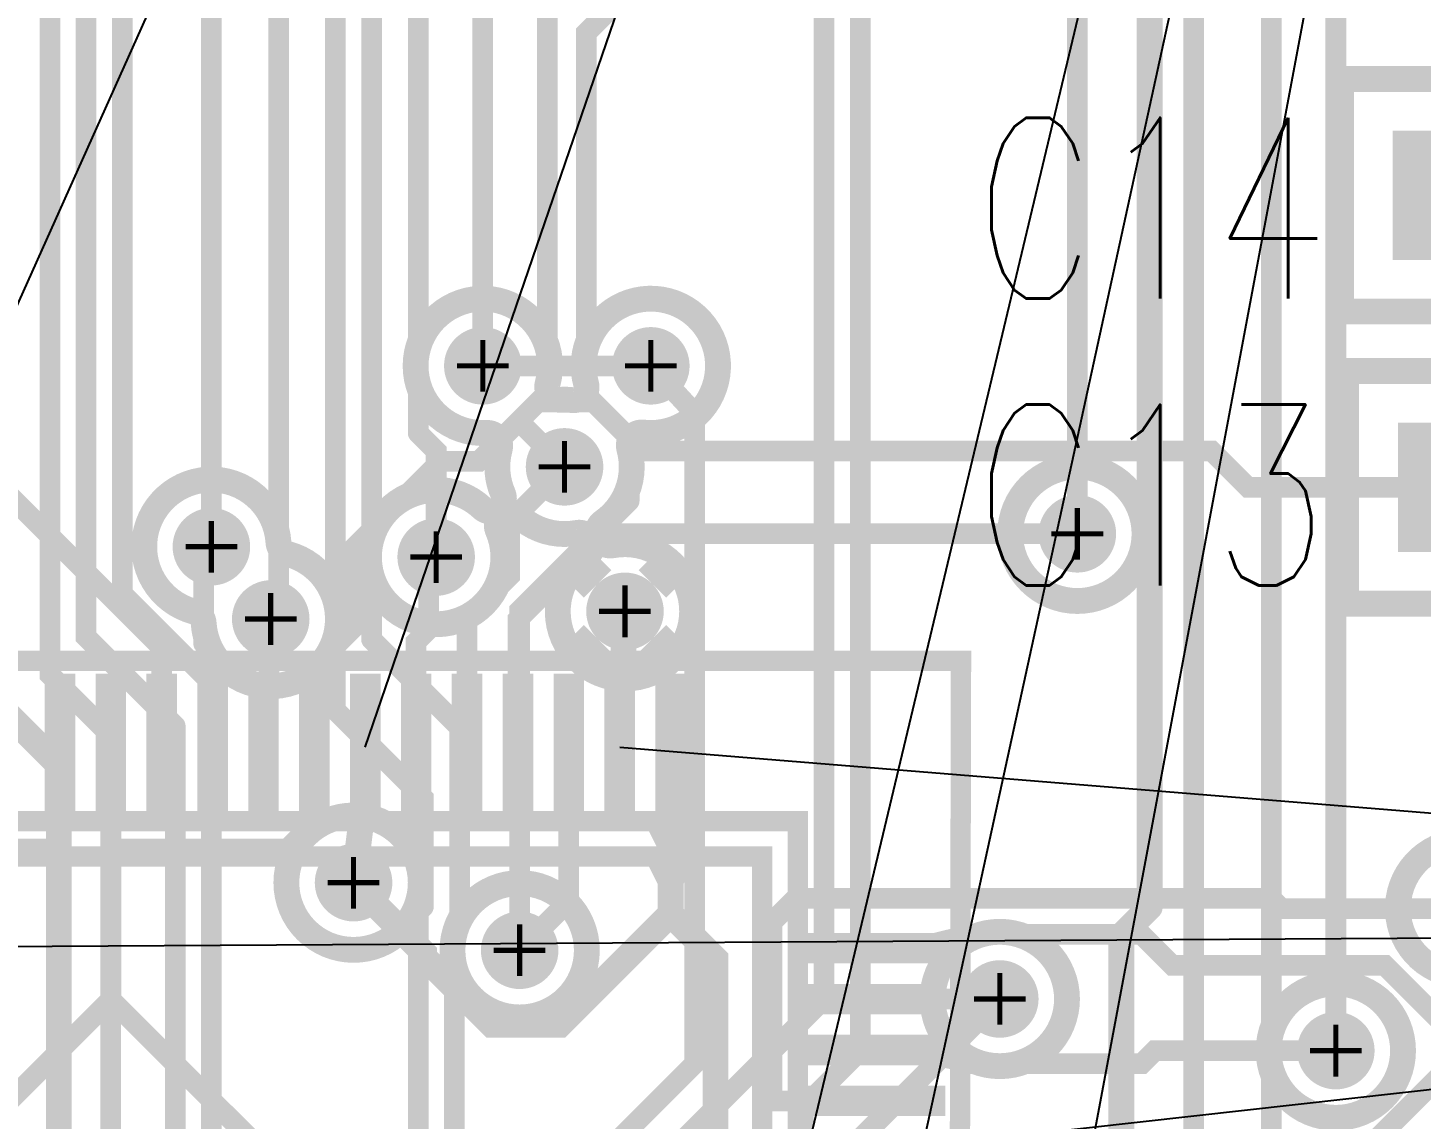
# Model space of a CAD drawing. Extents: x 17995 to 21002, y 17295 to 24095.
# Drawn here: x 18659 to 19198, y 18558 to 18981 of the extents above; entities that cross this region are included whole.
import ezdxf

# ---------------------------------------------------------------- set-up
doc = ezdxf.new("R2010")
doc.units = 0
for name, pattern in [('SIG_1', [2, 1, 1]), ('SIG_101', [2, 1, 1]), ('SIG_102', [2, 1, 1]), ('SIG_16', [2, 1, 1]), ('SIG_18', [2, 1, 1]), ('SIG_24', [2, 1, 1]), ('SIG_25', [2, 1, 1]), ('SIG_64', [2, 1, 1]), ('SIG_65', [2, 1, 1]), ('SIG_66', [2, 1, 1]), ('SIG_73', [2, 1, 1]), ('SIG_74', [2, 1, 1]), ('SIG_75', [2, 1, 1]), ('SIG_76', [2, 1, 1]), ('SIG_81', [2, 1, 1]), ('SIG_82', [2, 1, 1]), ('SIG_83', [2, 1, 1]), ('SIG_84', [2, 1, 1]), ('SIG_85', [2, 1, 1]), ('SIG_86', [2, 1, 1]), ('SIG_87', [2, 1, 1]), ('SIG_88', [2, 1, 1]), ('SIG_89', [2, 1, 1]), ('SIG_90', [2, 1, 1]), ('SIG_93', [2, 1, 1]), ('SIG_94', [2, 1, 1]), ('SIG_99', [2, 1, 1])]:
    doc.linetypes.add(name, pattern=pattern)
for name, color, linetype in [('DRIL_NPLTE_THRU_01', 176, 'CONTINUOUS'), ('DRIL_NPLTE_THRU_02', 96, 'CONTINUOUS'), ('DRIL_NPLTE_THRU_04', 16, 'CONTINUOUS'), ('DRIL_PLTE_THRU_01', 176, 'CONTINUOUS'), ('DRIL_PLTE_THRU_02', 96, 'CONTINUOUS'), ('DRIL_PLTE_THRU_04', 16, 'CONTINUOUS'), ('DRIL_SYMBOL', 183, 'CONTINUOUS'), ('LINK_00', 254, 'CONTINUOUS'), ('PADS_BOT', 1, 'CONTINUOUS'), ('PADS_INNER', 5, 'CONTINUOUS'), ('PADS_TOP', 5, 'CONTINUOUS'), ('PADS_XR_21', 176, 'CONTINUOUS'), ('PADS_XR_23', 183, 'CONTINUOUS'), ('PADS_XR_25', 253, 'CONTINUOUS'), ('PART_NAME_01', 254, 'CONTINUOUS'), ('PART_NAME_26', 254, 'CONTINUOUS'), ('PART_TOP_2DLINE_00', 254, 'CONTINUOUS'), ('PART_TOP_2DLINE_20', 6, 'CONTINUOUS'), ('PART_TOP_2DLINE_26', 254, 'CONTINUOUS'), ('PART_TOP_2DLINE_27', 43, 'CONTINUOUS'), ('POUR_VIATHERM_02', 3, 'CONTINUOUS'), ('POUR_VOID_02', 3, 'CONTINUOUS'), ('TRACE_01', 5, 'CONTINUOUS'), ('TRACE_04', 1, 'CONTINUOUS'), ('VIAPTS', 254, 'CONTINUOUS')]:
    doc.layers.add(name, color=color, linetype=linetype)
doc.styles.add('W10', font='simplex', dxfattribs={"width": 0.75})

# ---------------------------------------------------------------- blocks, each defined once
blk = doc.blocks.new('POUR_VOID_730')
at = {"layer": 'POUR_VOID_02', "const_width": 10}
blk.add_lwpolyline([(897.06, 824.17, 0.531697), (891.68, 817.86, -0.067756), (892.62, 810.91, -0.245245), (881.49, 789.58, 0.245245), (879.35, 785.48, 0.468965), (885.26, 780.56, -9.364134), (875.13, 776.33, 0.245245), (877.27, 780.43, 0.468965), (871.36, 785.35, -0.238606), (848.83, 791.95, 0.813917), (840.82, 786.32, -9.747819), (834.75, 794.96, 0.813917), (842.76, 800.59, -0.102413), (840.62, 810.91, -0.066481), (841.53, 817.73, 0.511584), (836.43, 824.04, -0.430458), (809, 850, -1.000001), (861, 850, -0.066481), (860.09, 843.18, 0.511583), (865.19, 836.87, -0.042142), (869.56, 836.75, 0.531698), (874.95, 843.05, -0.067756), (874, 850, -2.621938)], format="xyb", close=True, dxfattribs=at)
blk = doc.blocks.new('POUR_VOID_729')
at = {"layer": 'POUR_VOID_02', "const_width": 10}
blk.add_lwpolyline([(823.25, 623.85, 1), (875.25, 623.85, 1)], format="xyb", close=True, dxfattribs=at)
blk = doc.blocks.new('POUR_VOID_570')
at = {"layer": 'POUR_VOID_02', "const_width": 10}
blk.add_lwpolyline([(727.01, 750.37, 0.321957), (723.31, 754.88, -1.949659), (755.95, 781.68, 0.321957), (759.65, 777.17, -1.949659)], format="xyb", close=True, dxfattribs=at)
blk = doc.blocks.new('POUR_VOID_557')
at = {"layer": 'POUR_VOID_02', "const_width": 10}
blk.add_lwpolyline([(759, 650, 1), (811, 650, 1)], format="xyb", close=True, dxfattribs=at)
blk = doc.blocks.new('POUR_VOID_548')
at = {"layer": 'POUR_VOID_02', "const_width": 10}
blk.add_lwpolyline([(1039, 785, 1), (1091, 785, 1)], format="xyb", close=True, dxfattribs=at)
blk = doc.blocks.new('POUR_VOID_547')
at = {"layer": 'POUR_VOID_02', "const_width": 10}
blk.add_lwpolyline([(1009, 605, 1), (1061, 605, 1)], format="xyb", close=True, dxfattribs=at)
blk = doc.blocks.new('POUR_VOID_478')
at = {"layer": 'POUR_VOID_02', "const_width": 10}
blk.add_lwpolyline([(1139, 585, 1), (1191, 585, 1)], format="xyb", close=True, dxfattribs=at)
blk = doc.blocks.new('POUR_VOID_470')
at = {"layer": 'POUR_VOID_02', "const_width": 10}
blk.add_lwpolyline([(1280.95, 623.59, 0.365135), (1276.8, 618.67, 0.303939), (1279.9, 614.04, -5.886813), (1262.75, 614.97, 0.752598), (1262.73, 624.58, -0.108257), (1247.28, 632.9, 0.521103), (1239.34, 630.86, -2.557914), (1226.05, 663.53, 0.521104), (1233.16, 667.62, -2.031674)], format="xyb", close=True, dxfattribs=at)
blk = doc.blocks.new('POUR_OUTLINE_404')
for name in ['POUR_VOID_730', 'POUR_VOID_548', 'POUR_VOID_570', 'POUR_VOID_470', 'POUR_VOID_557', 'POUR_VOID_729', 'POUR_VOID_547', 'POUR_VOID_478']:
    blk.add_blockref(name, (0, 0))
blk = doc.blocks.new('POUR_VIATHERM_834')
at = {"layer": 'POUR_VIATHERM_02', "const_width": 15}
for points in [[(871.62, 773.38), (879.39, 765.61)], [(908.38, 773.38), (900.61, 765.61)], [(871.62, 736.62), (879.39, 744.39)], [(908.38, 736.62), (900.61, 744.39)]]:
    blk.add_lwpolyline(points, dxfattribs=at)
blk = doc.blocks.new('POUR_HEADER_0')
for name in ['POUR_OUTLINE_404', 'POUR_VIATHERM_834']:
    blk.add_blockref(name, (-20, -5683))
blk = doc.blocks.new('SMOOTH_7$874015748')
at = {"const_width": 3.94}
blk.add_lwpolyline([(-1.97, 0, 1), (1.97, 0, 1)], format="xyb", close=True, dxfattribs=at)
blk = doc.blocks.new('PART_BODY_TOP_14')
at = {"layer": 'PART_TOP_2DLINE_20', "const_width": 7.87}
blk.add_lwpolyline([(151.14, 198.86), (670, 198.86), (668.86, -318.86), (151.14, -318.86)], close=True, dxfattribs=at)
at = {"layer": 'PART_TOP_2DLINE_26', "const_width": 7.87}
blk.add_lwpolyline([(226.93, -243.07), (593.07, -243.07), (593.07, 123.07), (563.54, 123.07), (557.64, 111.26), (551.73, 123.07), (226.93, 123.07)], close=True, dxfattribs=at)
at = {"layer": 'PART_TOP_2DLINE_27', "const_width": 7.87}
blk.add_lwpolyline([(213.15, -256.85), (606.85, -256.85), (606.85, 136.85), (563.54, 136.85), (557.64, 125.04), (551.73, 136.85), (213.15, 136.85)], close=True, dxfattribs=at)
at = {"layer": 'PART_TOP_2DLINE_20'}
blk.add_blockref('SMOOTH_7$874015748', (670, 198.86), dxfattribs=at)
at = {"layer": 'PART_TOP_2DLINE_26'}
for p in [(551.73, 123.07), (563.54, 123.07), (593.07, 123.07), (557.64, 111.26)]:
    blk.add_blockref('SMOOTH_7$874015748', p, dxfattribs=at)
at = {"layer": 'PART_TOP_2DLINE_27'}
for p in [(551.73, 136.85), (563.54, 136.85), (606.85, 136.85), (557.64, 125.04)]:
    blk.add_blockref('SMOOTH_7$874015748', p, dxfattribs=at)
blk = doc.blocks.new('DRIL_HOLE_0')
blk.add_lwpolyline([(0, 0, 1), (0, 0, 1)], format="xyb", close=True)
blk = doc.blocks.new('PAD_0')
blk.add_lwpolyline([(0, 0, 1), (0, 0, 1)], format="xyb", close=True)
blk = doc.blocks.new('PAD_1')
at = {"const_width": 11.81}
blk.add_lwpolyline([(-28.54, 0), (28.54, 0)], dxfattribs=at)
blk = doc.blocks.new('STK_TOP_11')
at = {"layer": 'DRIL_NPLTE_THRU_01'}
blk.add_blockref('DRIL_HOLE_0', (0, 0), dxfattribs=at)
at = {"layer": 'DRIL_NPLTE_THRU_02'}
blk.add_blockref('DRIL_HOLE_0', (0, 0), dxfattribs=at)
at = {"layer": 'DRIL_NPLTE_THRU_04'}
blk.add_blockref('DRIL_HOLE_0', (0, 0), dxfattribs=at)
at = {"layer": 'PADS_BOT'}
blk.add_blockref('PAD_0', (0, 0), dxfattribs=at)
at = {"layer": 'PADS_INNER'}
blk.add_blockref('PAD_0', (0, 0), dxfattribs=at)
at = {"layer": 'PADS_TOP', "rotation": 90}
blk.add_blockref('PAD_1', (0, 0), dxfattribs=at)
at = {"layer": 'PADS_XR_21', "rotation": 90}
blk.add_blockref('PAD_1', (0, 0), dxfattribs=at)
at = {"layer": 'PADS_XR_23', "rotation": 90}
blk.add_blockref('PAD_1', (0, 0), dxfattribs=at)
blk = doc.blocks.new('STK_TOP_12')
at = {"layer": 'DRIL_NPLTE_THRU_01'}
blk.add_blockref('DRIL_HOLE_0', (0, 0), dxfattribs=at)
at = {"layer": 'DRIL_NPLTE_THRU_02'}
blk.add_blockref('DRIL_HOLE_0', (0, 0), dxfattribs=at)
at = {"layer": 'DRIL_NPLTE_THRU_04'}
blk.add_blockref('DRIL_HOLE_0', (0, 0), dxfattribs=at)
at = {"layer": 'PADS_BOT'}
blk.add_blockref('PAD_0', (0, 0), dxfattribs=at)
at = {"layer": 'PADS_INNER'}
blk.add_blockref('PAD_0', (0, 0), dxfattribs=at)
at = {"layer": 'PADS_TOP'}
blk.add_blockref('PAD_1', (0, 0), dxfattribs=at)
at = {"layer": 'PADS_XR_21'}
blk.add_blockref('PAD_1', (0, 0), dxfattribs=at)
at = {"layer": 'PADS_XR_23'}
blk.add_blockref('PAD_1', (0, 0), dxfattribs=at)
blk = doc.blocks.new('SYM_TOP_15')
for name, p in [('PART_BODY_TOP_14', (0, 0)), ('STK_TOP_11', (321.42, 165.39)), ('STK_TOP_11', (341.1, 165.39)), ('STK_TOP_11', (360.79, 165.39)), ('STK_TOP_11', (380.47, 165.39)), ('STK_TOP_11', (400.16, 165.39)), ('STK_TOP_11', (419.84, 165.39)), ('STK_TOP_11', (439.53, 165.39)), ('STK_TOP_11', (459.21, 165.39)), ('STK_TOP_11', (478.9, 165.39)), ('STK_TOP_11', (498.58, 165.39)), ('STK_TOP_11', (518.27, 165.39)), ('STK_TOP_11', (537.95, 165.39)), ('STK_TOP_11', (557.64, 165.39)), ('STK_TOP_12', (635.39, 87.64)), ('STK_TOP_12', (635.39, 67.95)), ('STK_TOP_12', (635.39, 48.27)), ('STK_TOP_12', (635.39, 28.58))]:
    blk.add_blockref(name, p)
blk = doc.blocks.new('PART_TOP_0')
blk.add_blockref('SYM_TOP_15', (0, 0))
blk = doc.blocks.new('SMOOTH_10')
at = {"const_width": 5}
blk.add_lwpolyline([(-2.5, 0, 1), (2.5, 0, 1)], format="xyb", close=True, dxfattribs=at)
blk = doc.blocks.new('PART_BODY_TOP_1')
at = {"layer": 'PART_TOP_2DLINE_26', "const_width": 10}
for points in [[(-15, 45), (-95, 45), (-95, -45), (-15, -45)], [(15, 45), (95, 45), (95, -45), (15, -45)]]:
    blk.add_lwpolyline(points, dxfattribs=at)
at = {"layer": 'PART_TOP_2DLINE_26'}
for p in [(-95, 45), (-15, 45), (15, 45), (95, 45), (-95, -45), (-15, -45), (15, -45), (95, -45)]:
    blk.add_blockref('SMOOTH_10', p, dxfattribs=at)
blk = doc.blocks.new('PAD_4')
at = {"const_width": 50}
blk.add_lwpolyline([(-30, 0), (30, 0)], dxfattribs=at)
blk = doc.blocks.new('STK_TOP_4')
at = {"layer": 'DRIL_PLTE_THRU_01'}
blk.add_blockref('DRIL_HOLE_0', (0, 0), dxfattribs=at)
at = {"layer": 'DRIL_PLTE_THRU_02'}
blk.add_blockref('DRIL_HOLE_0', (0, 0), dxfattribs=at)
at = {"layer": 'DRIL_PLTE_THRU_04'}
blk.add_blockref('DRIL_HOLE_0', (0, 0), dxfattribs=at)
at = {"layer": 'PADS_BOT'}
blk.add_blockref('PAD_0', (0, 0), dxfattribs=at)
at = {"layer": 'PADS_INNER'}
blk.add_blockref('PAD_0', (0, 0), dxfattribs=at)
at = {"layer": 'PADS_TOP'}
blk.add_blockref('PAD_4', (0, 0), dxfattribs=at)
blk = doc.blocks.new('SYM_TOP_3')
for name, p in [('PART_BODY_TOP_1', (0, 0)), ('STK_TOP_4', (-45, 0)), ('STK_TOP_4', (45, 0))]:
    blk.add_blockref(name, p)
blk = doc.blocks.new('PART_TOP_17')
blk.add_blockref('SYM_TOP_3', (0, 0))
at = {"layer": 'PART_NAME_26', "style": 'W10', "width": 0.75}
blk.add_text('C13', height=70, dxfattribs=at).set_placement((-239, -38))
blk = doc.blocks.new('PART_TOP_33')
blk.add_blockref('SYM_TOP_3', (0, 0))
at = {"layer": 'PART_NAME_26', "style": 'W10', "width": 0.75}
blk.add_text('C14', height=70, dxfattribs=at).set_placement((-237, -40))
blk = doc.blocks.new('PART_BODY_TOP_16')
at = {"layer": 'PART_TOP_2DLINE_00', "const_width": 10}
blk.add_lwpolyline([(100, -50), (100, 50), (400, 50), (400, -50)], close=True, dxfattribs=at)
for points in [[(100, 0), (50, 0)], [(400, 0), (450, 0)]]:
    blk.add_lwpolyline(points, dxfattribs=at)
at = {"layer": 'PART_TOP_2DLINE_00'}
for p in [(100, 50), (400, 50), (50, 0), (100, 0), (400, 0), (450, 0), (100, -50), (400, -50)]:
    blk.add_blockref('SMOOTH_10', p, dxfattribs=at)
blk = doc.blocks.new('DRIL_SYMBOL_37')
at = {"layer": 'DRIL_SYMBOL', "const_width": 2}
for points in [[(0, -10), (0, 10)], [(-10, 0), (10, 0)]]:
    blk.add_lwpolyline(points, dxfattribs=at)
blk = doc.blocks.new('DRIL_HOLE_37')
at = {"const_width": 18.5}
blk.add_lwpolyline([(-9.25, 0, 1), (9.25, 0, 1)], format="xyb", close=True, dxfattribs=at)
blk.add_blockref('DRIL_SYMBOL_37', (0, 0))
blk = doc.blocks.new('PAD_2')
at = {"const_width": 30}
blk.add_lwpolyline([(0, -15, 1), (0, 15, 1)], format="xyb", close=True, dxfattribs=at)
blk = doc.blocks.new('PAD_9')
at = {"const_width": 40}
blk.add_lwpolyline([(0, -20, 1), (0, 20, 1)], format="xyb", close=True, dxfattribs=at)
blk = doc.blocks.new('STK_TOP_5')
at = {"layer": 'DRIL_PLTE_THRU_01'}
blk.add_blockref('DRIL_HOLE_37', (0, 0), dxfattribs=at)
at = {"layer": 'DRIL_PLTE_THRU_02'}
blk.add_blockref('DRIL_HOLE_37', (0, 0), dxfattribs=at)
at = {"layer": 'DRIL_PLTE_THRU_04'}
blk.add_blockref('DRIL_HOLE_37', (0, 0), dxfattribs=at)
at = {"layer": 'PADS_BOT'}
blk.add_blockref('PAD_2', (0, 0), dxfattribs=at)
at = {"layer": 'PADS_INNER'}
blk.add_blockref('PAD_2', (0, 0), dxfattribs=at)
at = {"layer": 'PADS_TOP'}
blk.add_blockref('PAD_2', (0, 0), dxfattribs=at)
at = {"layer": 'PADS_XR_25'}
blk.add_blockref('PAD_9', (0, 0), dxfattribs=at)
blk = doc.blocks.new('SYM_TOP_18')
for name, p in [('PART_BODY_TOP_16', (0, 0)), ('STK_TOP_5', (0, 0)), ('STK_TOP_5', (500, 0))]:
    blk.add_blockref(name, p)
blk = doc.blocks.new('PART_TOP_36')
blk.add_blockref('SYM_TOP_18', (0, 0))
at = {"layer": 'PART_NAME_01', "style": 'W10', "width": 0.75}
blk.add_text('L1', height=70, dxfattribs=at).set_placement((230, 108))
blk = doc.blocks.new('TRACE_484')
at = {"layer": 'TRACE_01', "linetype": 'SIG_1', "const_width": 10}
blk.add_lwpolyline([(18887.95, 18702.39), (18887.95, 18702.89), (18890, 18755)], dxfattribs=at)
at = {"layer": 'TRACE_01'}
for p in [(18890, 18755), (18887.95, 18702.89), (18887.95, 18702.39)]:
    blk.add_blockref('SMOOTH_10', p, dxfattribs=at)
blk = doc.blocks.new('SMOOTH_8')
at = {"const_width": 4}
blk.add_lwpolyline([(-2, 0, 1), (2, 0, 1)], format="xyb", close=True, dxfattribs=at)
blk = doc.blocks.new('TRACE_256')
at = {"layer": 'TRACE_01', "linetype": 'SIG_16', "const_width": 8}
blk.add_lwpolyline([(18094, 19151), (18300.72, 19151), (18710.79, 18740.94), (18710.79, 18702.39)], dxfattribs=at)
at = {"layer": 'TRACE_01'}
for p in [(18710.79, 18740.94), (18710.79, 18702.39)]:
    blk.add_blockref('SMOOTH_8', p, dxfattribs=at)
blk = doc.blocks.new('TRACE_272')
at = {"layer": 'TRACE_01', "linetype": 'SIG_18', "const_width": 8}
blk.add_lwpolyline([(18315, 18675), (18588.75, 18675), (18600.75, 18663), (18670.57, 18663), (18671.42, 18663.85), (18671.42, 18702.39)], dxfattribs=at)
at = {"layer": 'TRACE_01'}
for p in [(18671.42, 18702.39), (18315, 18675), (18588.75, 18675), (18600.75, 18663), (18670.57, 18663), (18671.42, 18663.85)]:
    blk.add_blockref('SMOOTH_8', p, dxfattribs=at)
blk = doc.blocks.new('TRACE_1256')
at = {"layer": 'TRACE_04', "linetype": 'SIG_24', "const_width": 8}
blk.add_lwpolyline([(18848.94, 18828.59), (18860, 18839.64), (18860, 19076.1), (18866, 19082.1)], dxfattribs=at)
at = {"layer": 'TRACE_04'}
for p in [(18866, 19082.1), (18860, 19076.1), (18860, 18839.64), (18848.94, 18828.59)]:
    blk.add_blockref('SMOOTH_8', p, dxfattribs=at)
blk = doc.blocks.new('TRACE_1356')
at = {"layer": 'TRACE_04', "linetype": 'SIG_24', "const_width": 8}
blk.add_lwpolyline([(18866.62, 18810.91), (18848.94, 18828.59)], dxfattribs=at)
at = {"layer": 'TRACE_04'}
for p in [(18848.94, 18828.59), (18866.62, 18810.91)]:
    blk.add_blockref('SMOOTH_8', p, dxfattribs=at)
blk = doc.blocks.new('TRACE_360')
at = {"layer": 'TRACE_01', "linetype": 'SIG_24', "const_width": 8}
blk.add_lwpolyline([(18828.9, 18702.39), (18828.9, 18752.23), (18845.45, 18768.79), (18845.45, 18789.74), (18866.62, 18810.91)], dxfattribs=at)
at = {"layer": 'TRACE_01'}
for p in [(18866.62, 18810.91), (18845.45, 18789.74), (18845.45, 18768.79), (18828.9, 18752.23), (18828.9, 18702.39)]:
    blk.add_blockref('SMOOTH_8', p, dxfattribs=at)
blk = doc.blocks.new('TRACE_876')
at = {"layer": 'TRACE_04', "linetype": 'SIG_25', "const_width": 8}
blk.add_lwpolyline([(18691, 18396), (18691, 18707), (18667.54, 18730.47), (18667.54, 19425.63)], dxfattribs=at)
at = {"layer": 'TRACE_04'}
for p in [(18667.54, 18730.47), (18691, 18707)]:
    blk.add_blockref('SMOOTH_8', p, dxfattribs=at)
blk = doc.blocks.new('TRACE_1192')
at = {"layer": 'TRACE_04', "linetype": 'SIG_64', "const_width": 10}
blk.add_lwpolyline([(19093, 18640.5), (19093, 19079.12), (19083, 19089.12)], dxfattribs=at)
at = {"layer": 'TRACE_04'}
for p in [(19083, 19089.12), (19093, 19079.12), (19093, 18640.5)]:
    blk.add_blockref('SMOOTH_10', p, dxfattribs=at)
blk = doc.blocks.new('TRACE_1190')
at = {"layer": 'TRACE_04', "linetype": 'SIG_64', "const_width": 10}
blk.add_lwpolyline([(19082, 18468.09), (19082, 18629.5), (19093, 18640.5)], dxfattribs=at)
at = {"layer": 'TRACE_04'}
for p in [(19093, 18640.5), (19082, 18629.5), (19082, 18468.09)]:
    blk.add_blockref('SMOOTH_10', p, dxfattribs=at)
blk = doc.blocks.new('TRACE_1352')
at = {"layer": 'TRACE_04', "linetype": 'SIG_65', "const_width": 10}
blk.add_lwpolyline([(18671, 18441.29), (18671, 18695.46), (18650.54, 18715.92)], dxfattribs=at)
at = {"layer": 'TRACE_04'}
for p in [(18650.54, 18715.92), (18671, 18695.46), (18671, 18441.29)]:
    blk.add_blockref('SMOOTH_10', p, dxfattribs=at)
blk = doc.blocks.new('TRACE_76')
at = {"layer": 'TRACE_01', "linetype": 'SIG_66', "const_width": 10}
blk.add_lwpolyline([(18785, 18650), (18789.53, 18686.06), (18789.53, 18702.39)], dxfattribs=at)
at = {"layer": 'TRACE_01'}
for p in [(18789.53, 18702.39), (18789.53, 18686.06), (18785, 18650)]:
    blk.add_blockref('SMOOTH_10', p, dxfattribs=at)
blk = doc.blocks.new('TRACE_10')
at = {"layer": 'TRACE_01', "linetype": 'SIG_66', "const_width": 10}
blk.add_lwpolyline([(18785, 18650), (18812.32, 18622.68), (18812.32, 18621.19), (18838.51, 18595), (18864.75, 18595), (18907.64, 18637.89)], dxfattribs=at)
at = {"layer": 'TRACE_01'}
for p in [(18785, 18650), (18907.64, 18637.89), (18812.32, 18622.68), (18812.32, 18621.19), (18838.51, 18595), (18864.75, 18595)]:
    blk.add_blockref('SMOOTH_10', p, dxfattribs=at)
blk = doc.blocks.new('TRACE_678')
at = {"layer": 'TRACE_01', "linetype": 'SIG_66', "const_width": 10}
blk.add_lwpolyline([(18907.64, 18637.89), (18907.64, 18702.39)], dxfattribs=at)
at = {"layer": 'TRACE_01'}
for p in [(18907.64, 18702.39), (18907.64, 18637.89)]:
    blk.add_blockref('SMOOTH_10', p, dxfattribs=at)
blk = doc.blocks.new('TRACE_6')
at = {"layer": 'TRACE_01', "linetype": 'SIG_66', "const_width": 10}
blk.add_lwpolyline([(18907.64, 18637.89), (18925, 18620.53), (18925, 18536.6), (18955.07, 18506.53), (18985.39, 18506.53)], dxfattribs=at)
at = {"layer": 'TRACE_01'}
for p in [(18907.64, 18637.89), (18925, 18620.53), (18925, 18536.6), (18955.07, 18506.53), (18985.39, 18506.53)]:
    blk.add_blockref('SMOOTH_10', p, dxfattribs=at)
blk = doc.blocks.new('TRACE_676')
at = {"layer": 'TRACE_01', "linetype": 'SIG_73', "const_width": 8}
blk.add_lwpolyline([(18946.85, 18634.69), (18956.16, 18644), (19140, 18644), (19144, 18640), (19215, 18640)], dxfattribs=at)
at = {"layer": 'TRACE_01'}
for p in [(18956.16, 18644), (19140, 18644), (18946.85, 18634.69), (19144, 18640), (19215, 18640)]:
    blk.add_blockref('SMOOTH_8', p, dxfattribs=at)
blk = doc.blocks.new('TRACE_470')
at = {"layer": 'TRACE_01', "linetype": 'SIG_73', "const_width": 8}
blk.add_lwpolyline([(18946.85, 18634.69), (18946.85, 18565.58), (18985.39, 18565.58)], dxfattribs=at)
at = {"layer": 'TRACE_01'}
for p in [(18946.85, 18634.69), (18946.85, 18565.58), (18985.39, 18565.58)]:
    blk.add_blockref('SMOOTH_8', p, dxfattribs=at)
blk = doc.blocks.new('TRACE_880')
at = {"layer": 'TRACE_04', "linetype": 'SIG_74', "const_width": 8}
blk.add_lwpolyline([(19165, 18585), (19165, 19793.14), (19160, 19798.14), (19160, 20066.71)], dxfattribs=at)
at = {"layer": 'TRACE_04'}
blk.add_blockref('SMOOTH_8', (19165, 18585), dxfattribs=at)
blk = doc.blocks.new('TRACE_334')
at = {"layer": 'TRACE_01', "linetype": 'SIG_74', "const_width": 8}
blk.add_lwpolyline([(18985.39, 18585.27), (19001.97, 18585.27), (19024, 18580), (19090, 18580), (19095, 18585), (19165, 18585)], dxfattribs=at)
at = {"layer": 'TRACE_01'}
for p in [(18985.39, 18585.27), (19001.97, 18585.27), (19095, 18585), (19165, 18585), (19024, 18580), (19090, 18580)]:
    blk.add_blockref('SMOOTH_8', p, dxfattribs=at)
blk = doc.blocks.new('TRACE_884')
at = {"layer": 'TRACE_04', "linetype": 'SIG_75', "const_width": 8}
blk.add_lwpolyline([(19140, 18460), (19140, 19120), (19150, 19130), (19150, 19731.84)], dxfattribs=at)
blk = doc.blocks.new('TRACE_882')
at = {"layer": 'TRACE_04', "linetype": 'SIG_76', "const_width": 8}
blk.add_lwpolyline([(19110, 18485), (19110, 19368.69), (19100, 19378.69), (19100, 19910.29)], dxfattribs=at)
blk = doc.blocks.new('TRACE_1330')
at = {"layer": 'TRACE_04', "linetype": 'SIG_81', "const_width": 8}
blk.add_lwpolyline([(18890, 18291.98), (18890, 18553), (18917, 18580), (18917, 18831.64)], dxfattribs=at)
at = {"layer": 'TRACE_04'}
for p in [(18917, 18831.64), (18917, 18580), (18890, 18553), (18890, 18291.98)]:
    blk.add_blockref('SMOOTH_8', p, dxfattribs=at)
blk = doc.blocks.new('TRACE_1072')
at = {"layer": 'TRACE_04', "linetype": 'SIG_81', "const_width": 8}
blk.add_lwpolyline([(18917, 18831.64), (18900, 18850)], dxfattribs=at)
at = {"layer": 'TRACE_04'}
for p in [(18900, 18850), (18917, 18831.64)]:
    blk.add_blockref('SMOOTH_8', p, dxfattribs=at)
blk = doc.blocks.new('TRACE_1252')
at = {"layer": 'TRACE_04', "linetype": 'SIG_81', "const_width": 8}
blk.add_lwpolyline([(18835, 18850), (18835, 19163.41), (18852, 19180.41)], dxfattribs=at)
at = {"layer": 'TRACE_04'}
for p in [(18852, 19180.41), (18835, 19163.41), (18835, 18850)]:
    blk.add_blockref('SMOOTH_8', p, dxfattribs=at)
blk = doc.blocks.new('TRACE_584')
at = {"layer": 'TRACE_01', "linetype": 'SIG_81', "const_width": 8}
blk.add_lwpolyline([(18835, 18850), (18900, 18850)], dxfattribs=at)
at = {"layer": 'TRACE_01'}
for p in [(18835, 18850), (18900, 18850)]:
    blk.add_blockref('SMOOTH_8', p, dxfattribs=at)
blk = doc.blocks.new('TRACE_1328')
at = {"layer": 'TRACE_04', "linetype": 'SIG_82', "const_width": 8}
blk.add_lwpolyline([(18824, 18534.79), (18824, 18632.25), (18826, 18634.25)], dxfattribs=at)
at = {"layer": 'TRACE_04'}
for p in [(18824, 18632.25), (18826, 18634.25), (18824, 18534.79)]:
    blk.add_blockref('SMOOTH_8', p, dxfattribs=at)
blk = doc.blocks.new('TRACE_1318')
at = {"layer": 'TRACE_04', "linetype": 'SIG_82', "const_width": 8}
blk.add_lwpolyline([(18826, 18634.25), (18826, 18710.07), (18791.96, 18744.11)], dxfattribs=at)
at = {"layer": 'TRACE_04'}
for p in [(18791.96, 18744.11), (18826, 18710.07), (18826, 18634.25)]:
    blk.add_blockref('SMOOTH_8', p, dxfattribs=at)
blk = doc.blocks.new('TRACE_1248')
at = {"layer": 'TRACE_04', "linetype": 'SIG_82', "const_width": 8}
blk.add_lwpolyline([(18791.96, 18744.11), (18791.96, 19244.25), (18824, 19276.3)], dxfattribs=at)
at = {"layer": 'TRACE_04'}
for p in [(18824, 19276.3), (18791.96, 19244.25), (18791.96, 18744.11)]:
    blk.add_blockref('SMOOTH_8', p, dxfattribs=at)
blk = doc.blocks.new('TRACE_1326')
at = {"layer": 'TRACE_04', "linetype": 'SIG_83', "const_width": 8}
blk.add_lwpolyline([(18810, 18445.72), (18810, 18638.63), (18812, 18640.63)], dxfattribs=at)
at = {"layer": 'TRACE_04'}
for p in [(18812, 18640.63), (18810, 18638.63), (18810, 18445.72)]:
    blk.add_blockref('SMOOTH_8', p, dxfattribs=at)
blk = doc.blocks.new('TRACE_1320')
at = {"layer": 'TRACE_04', "linetype": 'SIG_83', "const_width": 8}
blk.add_lwpolyline([(18812, 18640.63), (18812, 18682.73), (18777.96, 18716.77)], dxfattribs=at)
at = {"layer": 'TRACE_04'}
for p in [(18777.96, 18716.77), (18812, 18682.73), (18812, 18640.63)]:
    blk.add_blockref('SMOOTH_8', p, dxfattribs=at)
blk = doc.blocks.new('TRACE_1246')
at = {"layer": 'TRACE_04', "linetype": 'SIG_83', "const_width": 8}
blk.add_lwpolyline([(18777.96, 18716.77), (18777.96, 19267.72), (18810, 19299.76)], dxfattribs=at)
at = {"layer": 'TRACE_04'}
for p in [(18810, 19299.76), (18777.96, 19267.72), (18777.96, 18716.77)]:
    blk.add_blockref('SMOOTH_8', p, dxfattribs=at)
blk = doc.blocks.new('TRACE_1346')
at = {"layer": 'TRACE_04', "linetype": 'SIG_84', "const_width": 8}
blk.add_lwpolyline([(18716, 18710.65), (18681.54, 18745.11), (18681.54, 19410.9)], dxfattribs=at)
at = {"layer": 'TRACE_04'}
for p in [(18681.54, 18745.11), (18716, 18710.65)]:
    blk.add_blockref('SMOOTH_8', p, dxfattribs=at)
blk = doc.blocks.new('TRACE_878')
at = {"layer": 'TRACE_04', "linetype": 'SIG_84', "const_width": 8}
blk.add_lwpolyline([(18677.31, 18302.29), (18677.31, 18329.31), (18680, 18332), (18680, 18345.98), (18716, 18381.98), (18716, 18710.65)], dxfattribs=at)
at = {"layer": 'TRACE_04'}
for p in [(18716, 18710.65), (18716, 18381.98), (18680, 18345.98), (18677.31, 18329.31), (18680, 18332), (18677.31, 18302.29)]:
    blk.add_blockref('SMOOTH_8', p, dxfattribs=at)
blk = doc.blocks.new('TRACE_1348')
at = {"layer": 'TRACE_04', "linetype": 'SIG_85', "const_width": 8}
blk.add_lwpolyline([(18730, 18727.31), (18695.54, 18761.77), (18695.54, 19402.23)], dxfattribs=at)
at = {"layer": 'TRACE_04'}
for p in [(18695.54, 18761.77), (18730, 18727.31)]:
    blk.add_blockref('SMOOTH_8', p, dxfattribs=at)
blk = doc.blocks.new('TRACE_874')
at = {"layer": 'TRACE_04', "linetype": 'SIG_85', "const_width": 8}
blk.add_lwpolyline([(18705, 18331.96), (18730, 18356.96), (18730, 18727.31)], dxfattribs=at)
at = {"layer": 'TRACE_04'}
for p in [(18730, 18727.31), (18730, 18356.96), (18705, 18331.96)]:
    blk.add_blockref('SMOOTH_8', p, dxfattribs=at)
blk = doc.blocks.new('TRACE_872')
at = {"layer": 'TRACE_04', "linetype": 'SIG_86', "const_width": 8}
blk.add_lwpolyline([(18933.78, 18159), (18959, 18184.22), (18959, 18563), (18981, 18585), (18981, 19523)], dxfattribs=at)
at = {"layer": 'TRACE_04'}
for p in [(18981, 18585), (18959, 18563)]:
    blk.add_blockref('SMOOTH_8', p, dxfattribs=at)
blk = doc.blocks.new('TRACE_864')
at = {"layer": 'TRACE_04', "linetype": 'SIG_87', "const_width": 8}
blk.add_lwpolyline([(18915, 18350), (18915, 18553), (18967, 18605), (18967, 19379)], dxfattribs=at)
at = {"layer": 'TRACE_04'}
blk.add_blockref('SMOOTH_8', (18967, 18605), dxfattribs=at)
blk = doc.blocks.new('TRACE_1090')
at = {"layer": 'TRACE_04', "linetype": 'SIG_88', "const_width": 8}
blk.add_lwpolyline([(18891.62, 18797.68), (18891.62, 18822.14), (18875, 18838.77)], dxfattribs=at)
at = {"layer": 'TRACE_04'}
for p in [(18875, 18838.77), (18891.62, 18822.14), (18891.62, 18797.68)]:
    blk.add_blockref('SMOOTH_8', p, dxfattribs=at)
blk = doc.blocks.new('TRACE_1260')
at = {"layer": 'TRACE_04', "linetype": 'SIG_88', "const_width": 8}
blk.add_lwpolyline([(18875, 18838.77), (18875, 18978.78), (18953, 19056.78)], dxfattribs=at)
at = {"layer": 'TRACE_04'}
for p in [(18953, 19056.78), (18875, 18978.78), (18875, 18838.77)]:
    blk.add_blockref('SMOOTH_8', p, dxfattribs=at)
blk = doc.blocks.new('TRACE_758')
at = {"layer": 'TRACE_04', "linetype": 'SIG_88', "const_width": 8}
blk.add_lwpolyline([(18849.25, 18623.85), (18849.25, 18755.31), (18891.62, 18797.68)], dxfattribs=at)
at = {"layer": 'TRACE_04'}
for p in [(18891.62, 18797.68), (18849.25, 18755.31), (18849.25, 18623.85)]:
    blk.add_blockref('SMOOTH_8', p, dxfattribs=at)
blk = doc.blocks.new('TRACE_8')
at = {"layer": 'TRACE_01', "linetype": 'SIG_88', "const_width": 8}
blk.add_lwpolyline([(18849.25, 18623.85), (18868.27, 18642.87), (18868.27, 18702.39)], dxfattribs=at)
at = {"layer": 'TRACE_01'}
for p in [(18868.27, 18702.39), (18868.27, 18642.87), (18849.25, 18623.85)]:
    blk.add_blockref('SMOOTH_8', p, dxfattribs=at)
blk = doc.blocks.new('TRACE_1066')
at = {"layer": 'TRACE_04', "linetype": 'SIG_89', "const_width": 8}
blk.add_lwpolyline([(19065, 18785), (19065, 20420)], dxfattribs=at)
at = {"layer": 'TRACE_04'}
blk.add_blockref('SMOOTH_8', (19065, 18785), dxfattribs=at)
blk = doc.blocks.new('TRACE_578')
at = {"layer": 'TRACE_01', "linetype": 'SIG_89', "const_width": 8}
blk.add_lwpolyline([(18848.58, 18702.39), (18848.58, 18751.77), (18881.82, 18785), (19065, 18785)], dxfattribs=at)
at = {"layer": 'TRACE_01'}
for p in [(18881.82, 18785), (19065, 18785), (18848.58, 18751.77), (18848.58, 18702.39)]:
    blk.add_blockref('SMOOTH_8', p, dxfattribs=at)
blk = doc.blocks.new('TRACE_1250')
at = {"layer": 'TRACE_04', "linetype": 'SIG_90', "const_width": 8}
blk.add_lwpolyline([(18810, 18824), (18810, 19200.35), (18838, 19228.35)], dxfattribs=at)
at = {"layer": 'TRACE_04'}
for p in [(18838, 19228.35), (18810, 19200.35), (18810, 18824)]:
    blk.add_blockref('SMOOTH_8', p, dxfattribs=at)
blk = doc.blocks.new('TRACE_1088')
at = {"layer": 'TRACE_04', "linetype": 'SIG_90', "const_width": 8}
blk.add_lwpolyline([(18816.955853, 18776), (18816.955853, 18817.044147), (18810, 18824)], dxfattribs=at)
at = {"layer": 'TRACE_04'}
for p in [(18810, 18824), (18816.955853, 18817.044147), (18816.955853, 18776)]:
    blk.add_blockref('SMOOTH_8', p, dxfattribs=at)
blk = doc.blocks.new('TRACE_362')
at = {"layer": 'TRACE_01', "linetype": 'SIG_90', "const_width": 8}
blk.add_lwpolyline([(18809.21, 18702.39), (18809.21, 18743.21), (18814, 18748), (18814, 18776), (18816.96, 18776)], dxfattribs=at)
at = {"layer": 'TRACE_01'}
for p in [(18814, 18776), (18816.96, 18776), (18814, 18748), (18809.21, 18743.21), (18809.21, 18702.39)]:
    blk.add_blockref('SMOOTH_8', p, dxfattribs=at)
blk = doc.blocks.new('TRACE_1332')
at = {"layer": 'TRACE_04', "linetype": 'SIG_93', "const_width": 8}
blk.add_lwpolyline([(18756, 18752.044147), (18752.955853, 18752.044147)], dxfattribs=at)
at = {"layer": 'TRACE_04'}
for p in [(18752.955853, 18752.044147), (18756, 18752.044147)]:
    blk.add_blockref('SMOOTH_8', p, dxfattribs=at)
blk = doc.blocks.new('TRACE_930')
at = {"layer": 'TRACE_04', "linetype": 'SIG_93', "const_width": 8}
blk.add_lwpolyline([(18756, 18752.04), (18756, 19015), (18745.04, 19025.96), (18745.04, 19276.04)], dxfattribs=at)
at = {"layer": 'TRACE_04'}
for p in [(18745.04, 19276.04), (18745.04, 19025.96), (18756, 19015), (18756, 18752.04)]:
    blk.add_blockref('SMOOTH_8', p, dxfattribs=at)
blk = doc.blocks.new('TRACE_364')
at = {"layer": 'TRACE_01', "linetype": 'SIG_93', "const_width": 8}
blk.add_lwpolyline([(18750.16, 18702.39), (18752.06, 18702.39), (18752.06, 18726.94), (18752.96, 18752.04)], dxfattribs=at)
at = {"layer": 'TRACE_01'}
for p in [(18752.96, 18752.04), (18752.06, 18726.94), (18750.16, 18702.39), (18752.06, 18702.39)]:
    blk.add_blockref('SMOOTH_8', p, dxfattribs=at)
blk = doc.blocks.new('TRACE_1244')
at = {"layer": 'TRACE_04', "linetype": 'SIG_94', "const_width": 8}
blk.add_lwpolyline([(18730, 18780), (18730, 19030), (18720.04, 19039.96)], dxfattribs=at)
at = {"layer": 'TRACE_04'}
for p in [(18720.04, 19039.96), (18730, 19030), (18730, 18780)]:
    blk.add_blockref('SMOOTH_8', p, dxfattribs=at)
blk = doc.blocks.new('TRACE_582')
at = {"layer": 'TRACE_01', "linetype": 'SIG_94', "const_width": 8}
blk.add_lwpolyline([(18727, 18742.57), (18728.57, 18741.01), (18728.57, 18702.39), (18730.47, 18702.39)], dxfattribs=at)
at = {"layer": 'TRACE_01'}
for p in [(18727, 18742.57), (18728.57, 18741.01), (18728.57, 18702.39), (18730.47, 18702.39)]:
    blk.add_blockref('SMOOTH_8', p, dxfattribs=at)
blk = doc.blocks.new('TRACE_366')
at = {"layer": 'TRACE_01', "linetype": 'SIG_94', "const_width": 8}
blk.add_lwpolyline([(18727, 18742.57), (18727, 18780), (18730, 18780)], dxfattribs=at)
at = {"layer": 'TRACE_01'}
for p in [(18727, 18780), (18730, 18780), (18727, 18742.57)]:
    blk.add_blockref('SMOOTH_8', p, dxfattribs=at)
blk = doc.blocks.new('TRACE_1316')
at = {"layer": 'TRACE_04', "linetype": 'SIG_99', "const_width": 8}
blk.add_lwpolyline([(18939.58, 18145), (18974, 18179.42), (18974, 18544), (19035, 18605)], dxfattribs=at)
at = {"layer": 'TRACE_04'}
for p in [(19035, 18605), (18974, 18544), (18974, 18179.42), (18939.58, 18145)]:
    blk.add_blockref('SMOOTH_8', p, dxfattribs=at)
blk = doc.blocks.new('TRACE_402')
at = {"layer": 'TRACE_01', "linetype": 'SIG_99', "const_width": 8}
blk.add_lwpolyline([(18985.39, 18604.95), (19035, 18604.95), (19035, 18605)], dxfattribs=at)
at = {"layer": 'TRACE_01'}
for p in [(18985.39, 18604.95), (19035, 18605), (19035, 18604.95)]:
    blk.add_blockref('SMOOTH_8', p, dxfattribs=at)
blk = doc.blocks.new('TRACE_134')
at = {"layer": 'TRACE_01', "linetype": 'SIG_101', "const_width": 8}
blk.add_lwpolyline([(18985.39, 18624.64), (19002.18, 18624.64), (19024, 18630), (19089.78, 18630), (19101.78, 18618), (19184, 18618), (19212, 18590), (19270, 18590)], dxfattribs=at)
at = {"layer": 'TRACE_01'}
for p in [(19024, 18630), (19089.78, 18630), (18985.39, 18624.64), (19002.18, 18624.64), (19101.78, 18618), (19184, 18618), (19212, 18590), (19270, 18590)]:
    blk.add_blockref('SMOOTH_8', p, dxfattribs=at)
blk = doc.blocks.new('TRACE_746')
at = {"layer": 'TRACE_01', "linetype": 'SIG_102', "const_width": 8}
blk.add_lwpolyline([(18691.1, 18663.85), (18691.95, 18663), (18759.35, 18663), (18769, 18672.65), (18769, 18732.73), (18773.52, 18737.26)], dxfattribs=at)
at = {"layer": 'TRACE_01'}
for p in [(18773.52, 18737.26), (18769, 18732.73), (18769, 18672.65), (18691.1, 18663.85), (18691.95, 18663), (18759.35, 18663)]:
    blk.add_blockref('SMOOTH_8', p, dxfattribs=at)
blk = doc.blocks.new('TRACE_104')
at = {"layer": 'TRACE_01', "linetype": 'SIG_102', "const_width": 8}
blk.add_lwpolyline([(18691.1, 18663.85), (18691.1, 18702.39)], dxfattribs=at)
at = {"layer": 'TRACE_01'}
for p in [(18691.1, 18702.39), (18691.1, 18663.85)]:
    blk.add_blockref('SMOOTH_8', p, dxfattribs=at)
blk = doc.blocks.new('TRACE_674')
at = {"layer": 'TRACE_01', "linetype": 'SIG_102', "const_width": 8}
blk.add_lwpolyline([(18773.52, 18737.26), (18785, 18748.73), (18785, 18779.4), (18818.6, 18813), (18833.36, 18813), (18856.36, 18836), (18877.77, 18836), (18896.77, 18817), (19117, 18817), (19131, 18803), (19219, 18803)], dxfattribs=at)
at = {"layer": 'TRACE_01'}
for p in [(18856.36, 18836), (18877.77, 18836), (18818.6, 18813), (18833.36, 18813), (18896.77, 18817), (19117, 18817), (19131, 18803), (19219, 18803), (18785, 18779.4), (18785, 18748.73), (18773.52, 18737.26)]:
    blk.add_blockref('SMOOTH_8', p, dxfattribs=at)
blk = doc.blocks.new('TRACE_126')
at = {"layer": 'TRACE_01', "linetype": 'SIG_102', "const_width": 8}
blk.add_lwpolyline([(18691.1, 18604.8), (18868.11, 18427.79), (18985.39, 18427.79)], dxfattribs=at)
at = {"layer": 'TRACE_01'}
for p in [(18691.1, 18604.8), (18868.11, 18427.79), (18985.39, 18427.79)]:
    blk.add_blockref('SMOOTH_8', p, dxfattribs=at)
blk = doc.blocks.new('TRACE_124')
at = {"layer": 'TRACE_01', "linetype": 'SIG_102', "const_width": 8}
blk.add_lwpolyline([(18691.1, 18604.8), (18691.1, 18663.85)], dxfattribs=at)
at = {"layer": 'TRACE_01'}
for p in [(18691.1, 18663.85), (18691.1, 18604.8)]:
    blk.add_blockref('SMOOTH_8', p, dxfattribs=at)
blk = doc.blocks.new('TRACE_850')
at = {"layer": 'TRACE_04', "linetype": 'SIG_102', "const_width": 8}
blk.add_lwpolyline([(19180, 17910), (19180, 18550), (19242.857874, 18612.857874), (19242.857874, 18632.857874), (19274, 18664)], dxfattribs=at)
blk = doc.blocks.new('TRACE_110')
at = {"layer": 'TRACE_01', "linetype": 'SIG_102', "const_width": 8}
blk.add_lwpolyline([(18534.61, 18486.84), (18573.15, 18486.84), (18691.1, 18604.8)], dxfattribs=at)
at = {"layer": 'TRACE_01'}
for p in [(18691.1, 18604.8), (18534.61, 18486.84), (18573.15, 18486.84)]:
    blk.add_blockref('SMOOTH_8', p, dxfattribs=at)
blk = doc.blocks.new('TRACE_672')
at = {"layer": 'TRACE_01', "linetype": 'SIG_102', "const_width": 8}
blk.add_lwpolyline([(18769.84, 18702.39), (18773.52, 18737.26)], dxfattribs=at)
at = {"layer": 'TRACE_01'}
for p in [(18773.52, 18737.26), (18769.84, 18702.39)]:
    blk.add_blockref('SMOOTH_8', p, dxfattribs=at)
blk = doc.blocks.new('DRIL_SYMBOL_10')
at = {"layer": 'DRIL_SYMBOL', "const_width": 2}
for points in [[(0, -10), (0, 10)], [(-10, 0), (10, 0)]]:
    blk.add_lwpolyline(points, dxfattribs=at)
blk = doc.blocks.new('DRIL_HOLE_10')
at = {"const_width": 5}
blk.add_lwpolyline([(-2.5, 0, 1), (2.5, 0, 1)], format="xyb", close=True, dxfattribs=at)
blk.add_blockref('DRIL_SYMBOL_10', (0, 0))
blk = doc.blocks.new('PAD_17')
at = {"const_width": 15}
blk.add_lwpolyline([(0, -7.5, 1), (0, 7.5, 1)], format="xyb", close=True, dxfattribs=at)
blk = doc.blocks.new('STK_TOP_182')
at = {"layer": 'DRIL_PLTE_THRU_01'}
blk.add_blockref('DRIL_HOLE_10', (0, 0), dxfattribs=at)
at = {"layer": 'DRIL_PLTE_THRU_02'}
blk.add_blockref('DRIL_HOLE_10', (0, 0), dxfattribs=at)
at = {"layer": 'DRIL_PLTE_THRU_04'}
blk.add_blockref('DRIL_HOLE_10', (0, 0), dxfattribs=at)
at = {"layer": 'PADS_BOT'}
blk.add_blockref('PAD_17', (0, 0), dxfattribs=at)
at = {"layer": 'PADS_INNER'}
blk.add_blockref('PAD_17', (0, 0), dxfattribs=at)
at = {"layer": 'PADS_TOP'}
blk.add_blockref('PAD_17', (0, 0), dxfattribs=at)
blk = doc.blocks.new('SYM_TOP_1')
blk.add_blockref('STK_TOP_182', (0, 0))

msp = doc.modelspace()

# ---------------------------------------------------------------- linework, layer by layer
at = {"layer": 'LINK_00', "linetype": 'SIG_66'}
for p in [(18534.61, 18604.95), (18789.53, 18702.39), (18848, 18074), (18853, 17850), (18862.2, 17437.8)]:
    msp.add_line(p, (19476, 20707), dxfattribs=at)
at = {"layer": 'LINK_00', "linetype": 'SIG_1'}
for p in [(18887.95, 18702.39), (18534.61, 18624.64), (18985.39, 18545.9)]:
    msp.add_line(p, (19757, 18632), dxfattribs=at)

# ---------------------------------------------------------------- block references
at = {"linetype": 'SIG_1'}
msp.add_blockref('POUR_HEADER_0', (18020, 23683), dxfattribs=at)
for name, p in [('TRACE_1066', (0, 0)), ('TRACE_880', (0, 0)), ('TRACE_882', (0, 0)), ('TRACE_884', (0, 0)), ('TRACE_872', (0, 0)), ('TRACE_876', (0, 0)), ('TRACE_1346', (0, 0)), ('TRACE_1348', (0, 0)), ('TRACE_864', (0, 0)), ('TRACE_1246', (0, 0)), ('TRACE_930', (0, 0)), ('TRACE_1248', (0, 0)), ('TRACE_1250', (0, 0)), ('TRACE_1252', (0, 0)), ('TRACE_256', (0, 0)), ('TRACE_1192', (0, 0)), ('TRACE_1256', (0, 0)), ('TRACE_1260', (0, 0)), ('TRACE_1244', (0, 0)), ('PART_TOP_33', (19262, 18916)), ('TRACE_584', (0, 0)), ('TRACE_1072', (0, 0)), ('PART_TOP_17', (19264, 18803)), ('TRACE_674', (0, 0)), ('TRACE_1090', (0, 0)), ('TRACE_1330', (0, 0)), ('TRACE_1088', (0, 0)), ('TRACE_1356', (0, 0)), ('TRACE_360', (0, 0)), ('TRACE_758', (0, 0)), ('TRACE_578', (0, 0)), ('TRACE_366', (0, 0)), ('TRACE_362', (0, 0)), ('TRACE_484', (0, 0)), ('TRACE_364', (0, 0)), ('TRACE_1332', (0, 0)), ('TRACE_582', (0, 0)), ('TRACE_1318', (0, 0)), ('TRACE_746', (0, 0)), ('TRACE_672', (0, 0)), ('PART_TOP_0', (18350, 18537)), ('TRACE_874', (0, 0)), ('TRACE_1352', (0, 0)), ('TRACE_1320', (0, 0)), ('TRACE_878', (0, 0)), ('TRACE_272', (0, 0)), ('TRACE_104', (0, 0)), ('TRACE_76', (0, 0)), ('TRACE_8', (0, 0)), ('TRACE_678', (0, 0)), ('TRACE_124', (0, 0)), ('TRACE_850', (0, 0)), ('TRACE_10', (0, 0)), ('TRACE_1326', (0, 0)), ('TRACE_676', (0, 0)), ('TRACE_1190', (0, 0)), ('TRACE_6', (0, 0)), ('TRACE_470', (0, 0)), ('TRACE_1328', (0, 0)), ('TRACE_134', (0, 0)), ('TRACE_110', (0, 0)), ('TRACE_126', (0, 0)), ('TRACE_1316', (0, 0)), ('TRACE_402', (0, 0)), ('TRACE_334', (0, 0))]:
    msp.add_blockref(name, p)
at = {"rotation": 90}
msp.add_blockref('PART_TOP_36', (19274, 18164), dxfattribs=at)
at = {"layer": 'VIAPTS', "linetype": 'SIG_81'}
for p in [(18835, 18850), (18900, 18850)]:
    msp.add_blockref('SYM_TOP_1', p, dxfattribs=at)
at = {"layer": 'VIAPTS', "linetype": 'SIG_24'}
msp.add_blockref('SYM_TOP_1', (18866.62, 18810.91), dxfattribs=at)
at = {"layer": 'VIAPTS', "linetype": 'SIG_94'}
msp.add_blockref('SYM_TOP_1', (18730, 18780), dxfattribs=at)
at = {"layer": 'VIAPTS', "linetype": 'SIG_89'}
msp.add_blockref('SYM_TOP_1', (19065, 18785), dxfattribs=at)
at = {"layer": 'VIAPTS', "linetype": 'SIG_90'}
msp.add_blockref('SYM_TOP_1', (18816.96, 18776), dxfattribs=at)
at = {"layer": 'VIAPTS', "linetype": 'SIG_1'}
msp.add_blockref('SYM_TOP_1', (18890, 18755), dxfattribs=at)
at = {"layer": 'VIAPTS', "linetype": 'SIG_93'}
msp.add_blockref('SYM_TOP_1', (18752.96, 18752.04), dxfattribs=at)
at = {"layer": 'VIAPTS', "linetype": 'SIG_66'}
msp.add_blockref('SYM_TOP_1', (18785, 18650), dxfattribs=at)
at = {"layer": 'VIAPTS', "linetype": 'SIG_88'}
msp.add_blockref('SYM_TOP_1', (18849.25, 18623.85), dxfattribs=at)
at = {"layer": 'VIAPTS', "linetype": 'SIG_99'}
msp.add_blockref('SYM_TOP_1', (19035, 18605), dxfattribs=at)
at = {"layer": 'VIAPTS', "linetype": 'SIG_74'}
msp.add_blockref('SYM_TOP_1', (19165, 18585), dxfattribs=at)

doc.saveas('drawing.dxf')
